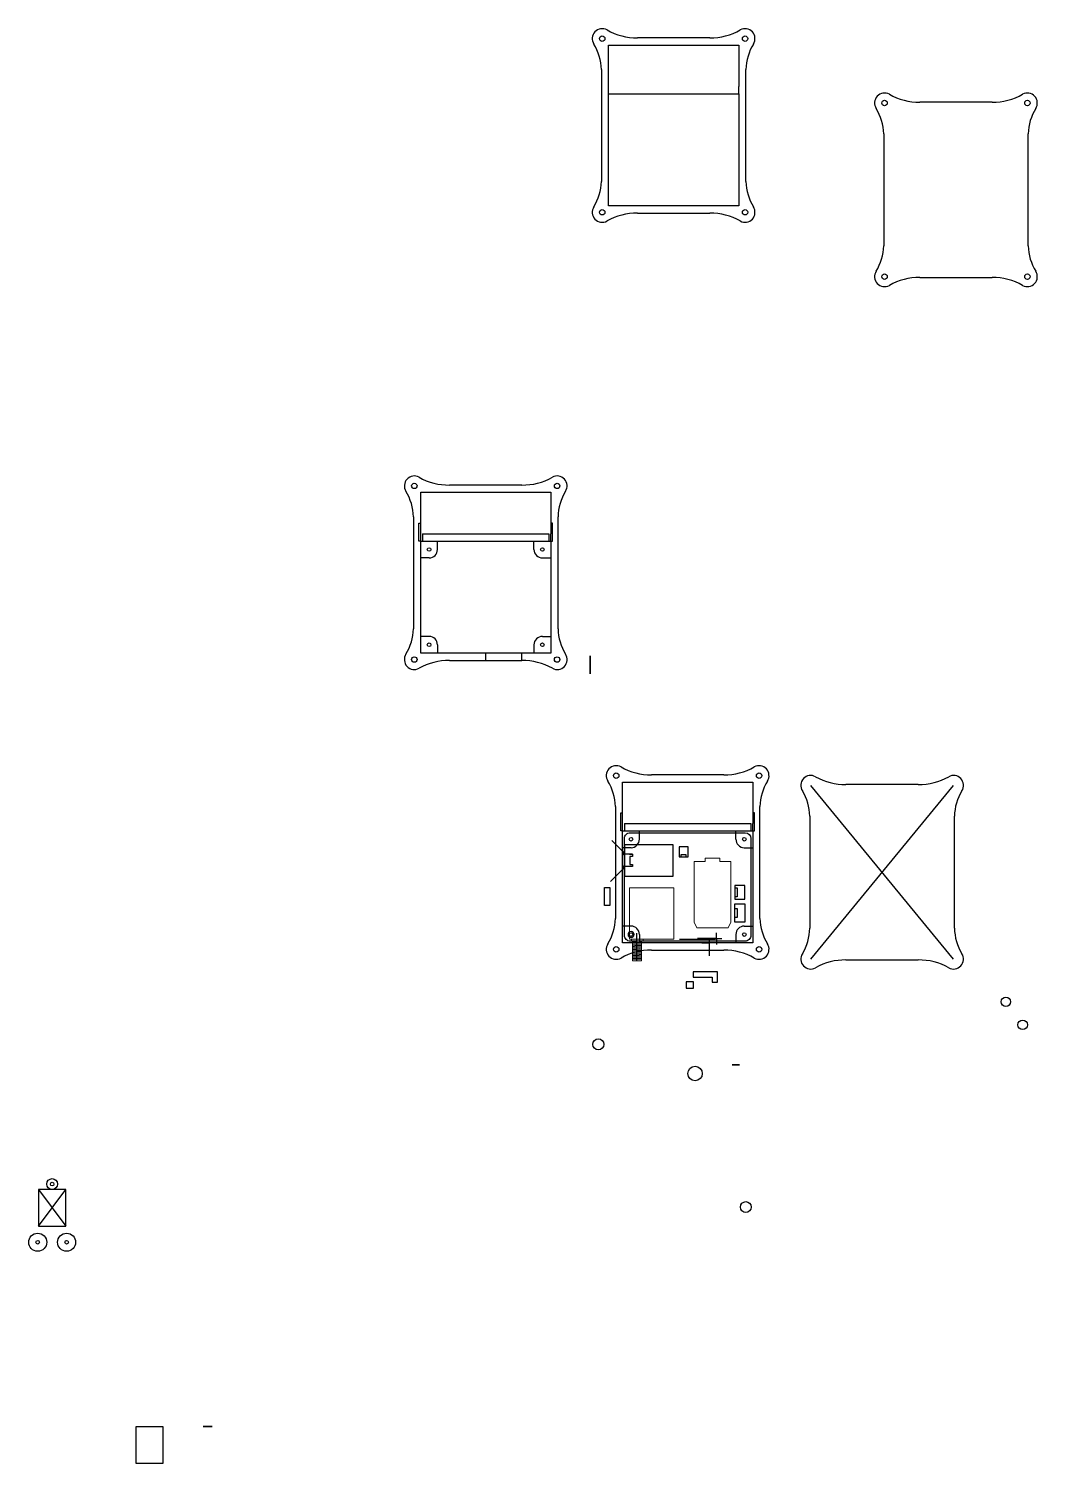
# Model space of a CAD drawing. Header units: millimetres. Extents: x -189 to 369, y -245 to 548.
import ezdxf

# ---------------------------------------------------------------- set-up
doc = ezdxf.new("R2010")
doc.units = ezdxf.units.MM
doc.header["$MEASUREMENT"] = 0
doc.layers.get('0').update_dxf_attribs({"true_color": 0xc2ced6})
doc.layers.add('PDF2_Geometry', color=7, linetype='Continuous')

msp = doc.modelspace()

# ---------------------------------------------------------------- linework, layer by layer
for p, q in [((188.03, 543.39), (148.03, 543.39)), ((132.03, 516.39), (132.03, 539.39)), ((132.03, 539.39), (204.03, 539.39)), ((204.03, 539.39), (204.03, 516.39)), ((128.03, 525.89), (128.03, 463.89)), ((208.03, 463.89), (208.03, 525.89)), ((132.03, 512.39), (132.03, 516.39)), ((204.03, 512.39), (204.03, 516.39)), ((132.03, 491.07), (132.03, 501.05)), ((344.31, 507.78), (304.31, 507.78)), ((284.31, 490.28), (284.31, 428.28)), ((364.31, 428.28), (364.31, 490.28)), ((148.03, 446.39), (188.03, 446.39)), ((304.31, 410.78), (344.31, 410.78)), ((84.02, 295.95), (44.02, 295.95)), ((28.02, 268.95), (28.02, 291.95)), ((28.02, 291.95), (100.02, 291.95)), ((100.02, 291.95), (100.02, 268.95)), ((24.02, 278.45), (24.02, 216.45)), ((104.02, 216.45), (104.02, 278.45)), ((27.02, 264.95), (27.02, 274.95)), ((27.02, 274.95), (28.02, 274.95)), ((101.02, 274.95), (100.02, 274.95)), ((101.02, 264.95), (101.02, 274.95)), ((28.02, 264.95), (27.02, 264.95)), ((28.02, 264.95), (28.02, 268.95)), ((29.02, 268.95), (29.02, 264.95)), ((29.02, 268.95), (99.02, 268.95)), ((37.32, 260.3), (37.32, 264.95)), ((90.72, 260.3), (90.72, 264.95)), ((99.02, 268.95), (99.02, 264.95)), ((100.02, 264.95), (100.02, 268.95)), ((100.02, 264.95), (101.02, 264.95)), ((32.67, 255.65), (28.02, 255.65)), ((95.37, 255.65), (100.02, 255.65)), ((28.02, 243.62), (28.02, 253.6)), ((32.67, 212.25), (28.02, 212.25)), ((37.32, 207.6), (37.32, 202.95)), ((90.72, 207.6), (90.72, 202.95)), ((95.37, 212.25), (100.02, 212.25)), ((44.02, 198.95), (84.02, 198.95)), ((64.02, 198.95), (64.02, 202.95)), ((84.02, 198.95), (84.02, 203.04)), ((195.79, 135.65), (155.79, 135.65)), ((139.79, 108.65), (139.79, 131.65)), ((139.79, 131.65), (211.79, 131.65)), ((211.79, 131.65), (211.79, 108.65)), ((243.9, 33.72), (322.97, 129.79)), ((322.97, 33.72), (243.9, 129.79)), ((303.43, 130.26), (263.43, 130.26)), ((135.79, 118.15), (135.79, 56.15)), ((138.79, 104.65), (138.79, 114.65)), ((138.79, 114.65), (139.79, 114.65)), ((212.79, 114.65), (211.79, 114.65)), ((212.79, 104.65), (212.79, 114.65)), ((215.79, 56.15), (215.79, 118.15)), ((243.43, 112.76), (243.43, 50.76)), ((323.43, 50.76), (323.43, 112.76)), ((139.79, 104.65), (138.79, 104.65)), ((139.79, 104.65), (139.79, 108.65)), ((140.79, 108.65), (140.79, 104.65)), ((140.79, 108.65), (210.79, 108.65)), ((149.09, 100), (149.09, 104.65)), ((202.49, 100), (202.49, 104.65)), ((210.79, 108.65), (210.79, 104.65)), ((211.79, 104.65), (211.79, 108.65)), ((211.79, 104.65), (212.79, 104.65)), ((140.79, 92.31), (133.76, 99.34)), ((144.44, 95.35), (139.79, 95.35)), ((207.14, 95.35), (211.79, 95.35)), ((139.6, 92.31), (140.79, 92.31)), ((139.79, 83.33), (139.79, 93.31)), ((140.79, 84.33), (133.04, 76.58)), ((139.6, 84.33), (140.79, 84.33)), ((144.44, 51.95), (139.79, 51.95)), ((147.72, 32.68), (147.72, 48)), ((191.72, 45.17), (191.72, 48.17)), ((207.14, 51.95), (211.79, 51.95)), ((149.09, 47.3), (149.09, 42.65)), ((171.22, 44.67), (191.22, 44.67)), ((191.72, 45.17), (181.22, 45.17)), ((191.22, 44.67), (187.72, 44.67)), ((187.72, 44.67), (187.72, 35.46)), ((187.72, 42.65), (187.72, 42.65, 5)), ((191.72, 44.67), (191.72, 45.17)), ((191.72, 45.17), (194.72, 45.17)), ((191.72, 44.67), (191.72, 41.86)), ((191.72, 42.65), (191.72, 42.65, 9)), ((202.49, 47.3), (202.49, 42.65)), ((155.79, 38.65), (195.79, 38.65)), ((263.43, 33.26), (303.43, 33.26)), ((178.94, 21.14), (174.94, 21.14)), ((174.94, 21.14), (174.94, 17.64)), ((174.94, 17.64), (178.94, 17.64)), ((178.94, 17.64), (178.94, 21.14)), ((-168.38, -93.75), (-183.58, -93.75)), ((-183.58, -93.75), (-183.58, -113.95)), ((-183.58, -93.75), (-168.38, -113.95)), ((-183.58, -113.95), (-168.38, -93.75)), ((-168.38, -113.95), (-168.38, -93.75)), ((-183.58, -113.95), (-168.38, -113.95))]:
    msp.add_line(p, q)
for points in [[(132.03, 512.39), (204.03, 512.39), (204.03, 450.39), (132.03, 450.39), (132.03, 512.39)], [(28.02, 264.95), (100.02, 264.95), (100.02, 202.95), (28.02, 202.95), (28.02, 264.95)], [(139.79, 104.65), (211.79, 104.65), (211.79, 42.65), (139.79, 42.65), (139.79, 104.65)], [(132.73, 73.39), (132.73, 63.41), (129.73, 63.41), (129.73, 73.39), (132.73, 73.39)], [(189.27, 20.88), (192.27, 20.88), (192.27, 26.63), (178.77, 26.63), (178.77, 23.63), (189.27, 23.63), (189.27, 20.88)], [(-114.54, -245.23), (-114.54, -225.03), (-129.74, -225.03), (-129.74, -245.23), (-114.54, -245.23)]]:
    msp.add_lwpolyline(points)
msp.add_lwpolyline([(146.09, 47.3, 0.414347), (144.44, 48.95), (144.44, 48.95, 0.414705), (142.79, 47.3), (142.79, 47.3, 0.415064), (144.44, 45.65), (144.44, 45.65, 0.414705), (146.09, 47.3, 0.414347)], format="xyb", close=True)
for points in [[(121.89, 191.5, 0), (121.89, 201.47, 0), (121.89, 201.47, 3), (121.89, 191.5, 3), (121.89, 191.5, 0)], [(139.79, 93.31, 0), (139.79, 93.31, 12)], [(139.79, 88.32, 0), (139.79, 88.32, 12)], [(283.43, 81.76, 0), (283.43, 81.76, 4)], [(187.72, 42.65, 5), (187.72, 42.65, 14), (183.72, 42.65, 14), (183.72, 42.65, 17.5), (187.72, 42.65, 17.5), (187.72, 42.65, 14)], [(150.22, 38.24, 0), (150.22, 38.24, 15.25), (147.72, 38.34, 15.25)], [(200.47, -24.78, 0), (204.47, -24.78, 0), (204.47, -24.78, 3.5), (200.47, -24.78, 3.5), (200.47, -24.78, 0)], [(-87.42, -224.85, 0), (-87.42, -224.85, 7), (-92.42, -224.85, 7), (-87.42, -224.85, 0)]]:
    msp.add_polyline3d(points)
for centre, radius in [((128.5, 542.93), 1.5), ((207.57, 542.93), 1.5), ((284.77, 507.31), 1.5), ((363.84, 507.31), 1.5), ((128.5, 446.86), 1.5), ((207.57, 446.86), 1.5), ((284.77, 411.24), 1.5), ((363.84, 411.24), 1.5), ((24.48, 295.48), 1.5), ((103.55, 295.48), 1.5), ((32.67, 260.3), 1), ((95.37, 260.3), 1), ((32.67, 207.6), 1), ((95.37, 207.6), 1), ((24.48, 199.41), 1.5), ((103.55, 199.41), 1.5), ((136.25, 135.19), 1.5), ((215.33, 135.19), 1.5), ((144.44, 100), 1), ((207.14, 100), 1), ((144.44, 47.3), 1), ((207.14, 47.3), 1), ((136.25, 39.12), 1.5), ((215.33, 39.12), 1.5), ((351.92, 10.09), 2.6), ((361.2, -2.66, 25), 2.65), ((126.33, -13.45), 3.1), ((179.87, -29.61), 4), ((-175.98, -90.75), 3), ((-175.98, -90.75), 1), ((207.96, -103.48), 3), ((-183.98, -122.95), 5), ((-167.98, -122.95), 5), ((-183.98, -122.95), 1), ((-167.98, -122.95), 1)]:
    msp.add_circle(centre, radius)
for centre, radius, start, end in [((128.5, 542.93), 5.5, 61.09183, 212.93431), ((147.71, 577.06), 33.67, 240.54592, 270.54592), ((188.36, 577.06), 33.67, 269.45408, 299.45408), ((207.57, 542.93), 5.5, 327.06569, 118.90817), ((99.75, 525.17), 28.29, 1.46715, 31.46715), ((236.32, 525.17), 28.29, 148.53285, 178.53285), ((284.77, 507.31), 5.5, 61.09183, 212.93431), ((303.98, 541.45), 33.67, 240.54592, 270.54592), ((344.63, 541.45), 33.67, 269.45408, 299.45408), ((363.84, 507.31), 5.5, 327.06569, 118.90817), ((256.02, 489.55), 28.29, 1.46715, 31.46715), ((392.59, 489.55), 28.29, 148.53285, 178.53285), ((99.75, 464.62), 28.29, 328.53292, 358.53292), ((236.32, 464.62), 28.29, 181.46688, 211.46688), ((128.5, 446.86), 5.5, 147.06583, 298.9081), ((147.71, 412.73), 33.67, 89.45405, 119.45405), ((188.36, 412.73), 33.67, 60.54609, 90.54609), ((207.57, 446.86), 5.5, 241.09217, 32.93376), ((256.02, 429), 28.29, 328.53292, 358.53292), ((392.59, 429), 28.29, 181.46688, 211.46688), ((284.77, 411.24), 5.5, 147.06583, 298.9081), ((363.84, 411.24), 5.5, 241.09217, 32.93376), ((303.98, 377.11), 33.67, 89.45405, 119.45405), ((344.63, 377.11), 33.67, 60.54609, 90.54609), ((24.48, 295.48), 5.5, 61.09183, 212.93431), ((43.7, 329.61), 33.67, 240.54592, 270.54592), ((84.34, 329.61), 33.67, 269.45408, 299.45408), ((103.55, 295.48), 5.5, 327.06569, 118.90817), ((-4.27, 277.72), 28.29, 1.46715, 31.46715), ((132.3, 277.72), 28.29, 148.53285, 178.53285), ((32.67, 260.3), 4.65, 270, 0), ((95.37, 260.3), 4.65, 180, 270), ((-4.27, 217.17), 28.29, 328.53292, 358.53292), ((132.3, 217.17), 28.29, 181.46688, 211.46688), ((32.67, 207.6), 4.65, 0, 90), ((95.37, 207.6), 4.65, 90, 180), ((24.48, 199.41), 5.5, 147.06583, 298.9081), ((43.7, 165.28), 33.67, 89.45405, 119.45405), ((84.34, 165.28), 33.67, 60.54609, 90.54609), ((103.55, 199.41), 5.5, 241.09217, 32.93376), ((136.25, 135.19), 5.5, 61.09183, 212.93431), ((155.47, 169.32), 33.67, 240.54592, 270.54592), ((196.11, 169.32), 33.67, 269.45408, 299.45408), ((215.33, 135.19), 5.5, 327.06569, 118.90817), ((243.9, 129.79), 5.5, 61.09183, 212.93431), ((322.97, 129.79), 5.5, 327.06569, 118.90817), ((107.51, 117.43), 28.29, 1.46715, 31.46715), ((244.07, 117.43), 28.29, 148.53285, 178.53285), ((263.11, 163.92), 33.67, 240.54592, 270.54592), ((303.76, 163.92), 33.67, 269.45408, 299.45408), ((215.15, 112.03), 28.29, 1.46715, 31.46715), ((351.72, 112.03), 28.29, 148.53285, 178.53285), ((144.44, 100), 4.65, 270, 0), ((207.14, 100), 4.65, 180, 270), ((107.51, 56.88), 28.29, 328.53292, 358.53292), ((244.07, 56.88), 28.29, 181.46688, 211.46688), ((144.44, 47.3), 4.65, 0, 90), ((207.14, 47.3), 4.65, 90, 180), ((215.15, 51.48), 28.29, 328.53292, 358.53292), ((351.72, 51.48), 28.29, 181.46688, 211.46688), ((136.25, 39.12), 5.5, 147.06583, 298.9081), ((215.33, 39.12), 5.5, 241.09217, 32.93376), ((155.47, 4.99), 33.67, 89.45405, 119.45405), ((196.11, 4.99), 33.67, 60.54609, 90.54609), ((243.9, 33.72), 5.5, 147.06583, 298.9081), ((263.11, -0.41), 33.67, 89.45405, 119.45405), ((303.76, -0.41), 33.67, 60.54609, 90.54609), ((322.97, 33.72), 5.5, 241.09217, 32.93376)]:
    msp.add_arc(centre, radius, start, end)
at = {"layer": 'PDF2_Geometry', "lineweight": 25}
for points in [[(143.99, 103.65), (207.59, 103.65, -0.414104), (210.79, 100.45), (210.79, 46.85, -0.41437), (207.59, 43.65), (143.99, 43.65, -0.414232), (140.79, 46.85), (140.79, 100.45, -0.414333), (143.99, 103.65)], [(139.55, 91.11), (139.55, 85.57, 0.38211), (139.73, 85.33)]]:
    msp.add_lwpolyline(points, format="xyb", dxfattribs=at)
for points in [[(140.8, 79.65), (167.72, 79.65), (167.72, 96.92), (140.8, 96.92)], [(171.01, 90.32), (172.28, 90.32), (174.82, 90.32), (176.09, 90.32), (176.09, 95.9), (171.01, 95.9)], [(201.88, 74.44), (201.88, 73.17), (201.88, 68.09), (201.88, 66.82), (207.46, 66.82), (207.46, 74.44)], [(207.46, 64.28), (207.46, 54.12), (201.88, 54.12), (201.88, 56.66), (201.88, 61.74), (201.88, 64.28)]]:
    msp.add_lwpolyline(points, close=True, dxfattribs=at)
for points in [[(139.6, 92.31), (140.18, 91.72), (140.18, 91.31), (139.8, 91.31)], [(145.18, 91.72), (140.89, 91.72), (140.89, 84.91), (140.18, 84.91), (139.6, 84.33)], [(140.18, 91.72), (140.89, 91.72)], [(143.58, 91.72), (145.18, 91.72), (145.18, 90.53), (143.79, 90.53), (143.79, 86.11), (145.18, 86.11), (145.18, 84.91), (143.58, 84.91)], [(172.28, 90.32), (172.28, 91.59), (174.82, 91.59), (174.82, 90.32)], [(139.75, 85.32), (140.18, 85.32), (140.18, 84.91)], [(145.18, 84.91), (140.89, 84.91)], [(201.88, 73.17), (203.15, 73.17), (203.15, 68.09), (201.88, 68.09)], [(201.88, 61.74), (203.15, 61.74), (203.15, 56.66), (201.88, 56.66)]]:
    msp.add_lwpolyline(points, dxfattribs=at)
at = {"layer": 'PDF2_Geometry', "lineweight": 9}
msp.add_lwpolyline([(199.72, 54.12), (199.72, 87.65), (193.57, 87.65), (193.57, 89.55), (185.54, 89.55), (185.54, 87.65), (179.4, 87.65), (179.4, 54.12), (180.92, 51.07), (198.19, 51.07)], close=True, dxfattribs=at)
for points in [[(143.72, 44.67), (167.57, 44.68), (168.22, 44.67), (168.22, 73.17), (143.62, 73.17), (143.62, 44.67)], [(144.67, 44.68), (144.67, 43.68), (151.17, 43.68), (151.17, 44.68)], [(145.22, 43.67), (145.22, 32.67), (150.22, 32.67), (150.22, 43.67)], [(145.22, 43.27), (147.72, 43.47), (150.22, 43.67)], [(145.22, 42.77), (147.72, 42.97), (150.22, 43.17)], [(145.22, 42.27), (147.72, 42.47), (150.22, 42.67)], [(145.22, 41.77), (147.72, 41.97), (150.22, 42.17)], [(145.22, 41.27), (147.72, 41.47), (150.22, 41.67)], [(145.22, 40.77), (147.72, 40.97), (150.22, 41.17)], [(145.22, 40.28), (150.22, 40.67)], [(145.22, 39.77), (147.72, 39.97), (150.22, 40.17)], [(145.22, 39.27), (147.72, 39.47), (150.22, 39.67)], [(145.22, 38.77), (147.72, 38.97), (150.22, 39.17)], [(145.22, 38.27), (147.72, 38.47), (150.22, 38.67)], [(145.22, 37.77), (147.72, 37.97), (150.22, 38.17)], [(145.22, 37.27), (147.72, 37.47), (150.22, 37.67)], [(145.22, 36.77), (147.72, 36.97), (150.22, 37.17)], [(145.22, 36.27), (147.72, 36.47), (150.22, 36.67)], [(145.22, 35.77), (147.72, 35.97), (150.22, 36.17)], [(145.22, 35.27), (147.72, 35.47), (150.22, 35.67)], [(145.22, 34.77), (147.72, 34.97), (150.22, 35.17)], [(145.22, 34.27), (147.72, 34.47), (150.22, 34.67)], [(145.22, 33.77), (147.72, 33.97), (150.22, 34.17)], [(145.22, 33.68), (150.22, 33.68)]]:
    msp.add_lwpolyline(points, dxfattribs=at)
at = {"layer": 'PDF2_Geometry', "lineweight": 25}
msp.add_arc((139.77, 91.09), 0.24, 87.21724, 171.00714, dxfattribs=at)

doc.saveas('drawing.dxf')
